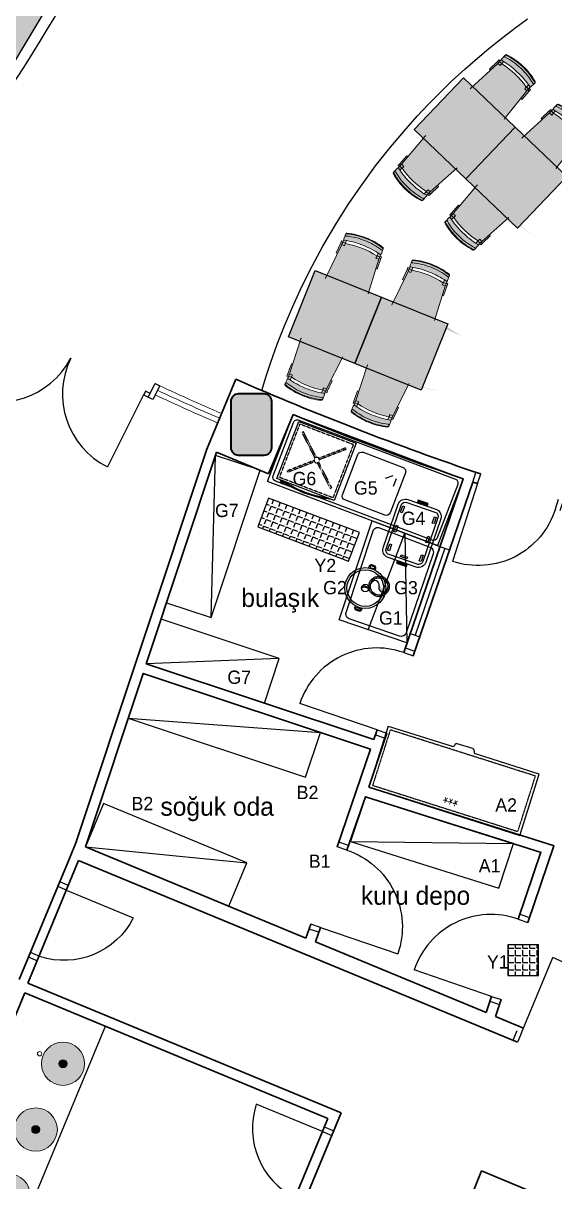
# Model space of a CAD drawing. Header units: millimetres. Extents: x -2729 to 15248, y -12439 to 5292.
# Drawn here: x 4361 to 4882, y -10756 to -9621 of the extents above; entities that cross this region are included whole.
import ezdxf

# ---------------------------------------------------------------- set-up
doc = ezdxf.new("R2010")
doc.units = ezdxf.units.MM
doc.linetypes.add('DASHED', pattern=[0.75, 0.5, -0.25])
for name, color, linetype, lineweight in [('035_Ном_пера__60', 7, 'Continuous', 35), ('a-duvar_Ном_пера__7', 5, 'Continuous', 35), ('CAM', 155, 'Continuous', 15), ('DUVAR', 7, 'Continuous', 30), ('gzm', 250, 'Continuous', 20), ('tefriş', 7, 'Continuous', 25)]:
    doc.layers.add(name, color=color, linetype=linetype, lineweight=lineweight)
for name, color, linetype in [('kapı ABD', 55, 'Continuous'), ('Kıtc-002 Çizgi', 7, 'Continuous'), ('S2000-002 Çizgi', 7, 'Continuous'), ('tefris', 39, 'Continuous')]:
    doc.layers.add(name, color=color, linetype=linetype)
doc.styles.add('style1', font='stylu.ttf', dxfattribs={"width": 0.8, "height": 12})
doc.styles.add('TAKSİM', font='GOTHIC.TTF', dxfattribs={"height": 20})

# ---------------------------------------------------------------- blocks, each defined once
blk = doc.blocks.new('dfgbdf')
at = {"layer": 'tefris', "color": 250, "lineweight": 9}
for p, q in [((-2454111.619684269, 525210.158802735), (-2454111.61313714, 525211.0721156007)), ((-2454072.020701715, 525209.8749354146), (-2454072.014154585, 525210.7882482801)), ((-2454114.364413285, 525164.5024694676), (-2454111.393876919, 525199.8079857455)), ((-2454112.999900517, 525201.1196209646), (-2454113.57778656, 525190.2564495396)), ((-2454112.985563781, 525203.1195695786), (-2454112.999900517, 525201.1196209646)), ((-2454112.999900517, 525201.1196209646), (-2454111.384557405, 525201.1080412957)), ((-2454112.985563781, 525203.1195695786), (-2454111.370220672, 525203.107989909)), ((-2454111.619684269, 525210.158802735), (-2454111.651142441, 525205.7704439993)), ((-2454111.619684269, 525210.158802735), (-2454111.651142441, 525205.7704439993)), ((-2454111.393876919, 525199.8079857455), (-2454111.356269388, 525205.054168995)), ((-2454111.393876919, 525199.8079857455), (-2454108.393953999, 525199.7864806453)), ((-2454111.375956003, 525202.3079215129), (-2454108.476030512, 525202.2871332491)), ((-2454108.455731259, 525205.1188426953), (-2454108.493951429, 525199.7871974818)), ((-2454108.377466755, 525202.0864215513), (-2454108.393953999, 525199.7864806453)), ((-2454075.378314627, 525201.8498654515), (-2454075.394801869, 525199.5499245452)), ((-2454075.394801869, 525199.5499245452), (-2454072.394878949, 525199.528419445)), ((-2454075.256584268, 525204.8808529217), (-2454075.294804439, 525199.5492077086)), ((-2454075.276883522, 525202.0491434757), (-2454072.376958031, 525202.0283552122)), ((-2454072.394878949, 525199.528419445), (-2454072.357271417, 525204.7746026947)), ((-2454069.8998299, 525163.7397039934), (-2454072.394878949, 525199.528419445)), ((-2454070.770216322, 525200.816895326), (-2454072.385559435, 525200.828474995)), ((-2454070.75587959, 525202.8168439397), (-2454072.371222701, 525202.8284236089)), ((-2454072.020701715, 525209.8749354146), (-2454072.052159887, 525205.4865766789)), ((-2454072.020701715, 525209.8749354146), (-2454072.052159887, 525205.4865766789)), ((-2454070.75587959, 525202.8168439397), (-2454070.770216322, 525200.816895326)), ((-2454070.770216322, 525200.816895326), (-2454070.348128059, 525189.946555534)), ((-2454113.57778656, 525190.2564495396), (-2454112.198356299, 525190.2465610235)), ((-2454070.348128059, 525189.946555534), (-2454071.727558321, 525189.95644405))]:
    blk.add_line(p, q, dxfattribs=at)
for centre, radius, start, end in [((-2454110.95488347, 525210.5468397918), 0.6645643387296895, 128.1842560686453, 174.5564035868221), ((-2454110.613162832, 525211.0649472337), 1, 106.424976356534, 179.5892793318425), ((-2454110.477309588, 525209.903743491), 1.465455548318734, 98.72199400806039, 127.3173746617995), ((-2454092.409191321, 525148.7779265486), 65.89265889045396, 89.45884940670703, 106.2935274857314), ((-2454092.409191321, 525148.7779265486), 65.19265889045396, 89.45884940670703, 106.2935274857314), ((-2454092.43093583, 525145.7446062912), 65.92605708526092, 89.4589154703867, 105.7679051027529), ((-2454092.130943537, 525145.7424557811), 65.92605708526092, 73.41065353881503, 89.71964317462334), ((-2454092.112385946, 525148.7757988839), 65.19265889045396, 72.8850311529628, 89.71970926283139), ((-2454092.109199028, 525148.7757760386), 65.89265889045396, 72.8850311529628, 89.71970926283139), ((-2454073.169802533, 525209.636302729), 1.465455548318734, 51.8611839938373, 80.45656463648214), ((-2454073.014128892, 525210.795416647), 1, 359.5892793318426, 72.75358231075933), ((-2454072.683058072, 525210.2724862649), 0.6645643387296895, 4.622155051725973, 50.99430259902947), ((-2454110.651168134, 525205.7632756322), 1, 179.5892793318425, 282.1716553241168), ((-2454110.619709962, 525210.1516343682), 1, 179.5892793318425, 285.8993206494205), ((-2454092.605583447, 525121.3815767524), 85.28971260092196, 89.48851251595534, 102.0700716838015), ((-2454092.445793999, 525122.746649585), 80.92352941175771, 77.82438813700311, 101.3541705151467), ((-2454092.305591153, 525121.3794262424), 85.28971260092196, 77.10848695473183, 89.69004613117218), ((-2454073.020676022, 525209.8821037814), 1, 253.2792379985671, 359.5892793318426), ((-2454073.052134194, 525205.4937450454), 1, 257.0069033155113, 359.5892793318426), ((-2454072.892565872, 525163.5310621646), 3, 344.9838835373608, 3.987984671885633)]:
    blk.add_arc(centre, radius, start, end, dxfattribs=at)
blk = doc.blocks.new('fgvbhfgjh')
h = blk.add_hatch(color=18)
h.set_gradient(color1=(8, 8, 8), color2=(145, 145, 145), one_color=1, tint=0.4099999964237213, name='INVCURVED')
h.paths.add_polyline_path([(-2451483.19880926, 521668.8699824771), (-2451413.19880926, 521668.8699824771), (-2451413.19880926, 521598.869982477), (-2451483.19880926, 521598.869982477)])
blk.add_lwpolyline([(-2451483.19880926, 521668.8699824771), (-2451413.19880926, 521668.8699824771), (-2451413.19880926, 521598.869982477), (-2451483.19880926, 521598.869982477), (-2451483.19880926, 521668.8699824771)])
blk = doc.blocks.new('fghnfghn')
at = {"layer": 'tefris'}
h = blk.add_hatch(color=33, dxfattribs=at)
h.set_gradient(color1=(172, 159, 128), one_color=1, tint=1, name='CYLINDER')
h.paths.add_polyline_path([(-2438783.799507176, 526818.1145224876, -0.3305505333251211), (-2438782.837782191, 526818.8186977357), (-2438782.317270999, 526818.8147110696, 0.2427438629334576), (-2438782.86061547, 526818.5388357623, 0.119052518395025), (-2438783.130380352, 526817.9058075816, 0.0735875389792936), (-2438786.003190139, 526799.0371358679, 0.0735875389735171), (-2438783.374346745, 526780.1329302324, 0.1190525126681235), (-2438783.112781215, 526779.4964703373, 0.2196094287040335), (-2438782.631328232, 526779.2165383333), (-2438783.093561841, 526779.2195237952, -0.3305455976475086), (-2438784.046093083, 526779.9360626214, -0.0735875385497968), (-2438786.703163434, 526799.0432502629, -0.0735875387030554)])
edge = h.paths.add_edge_path()
edge.add_ellipse((-2438674.482077753, 526735.0793443285), major_axis=(-37.18174596169332, 119.3420201236628), ratio=0.4265283154215424, start_angle=36.98227490673816, end_angle=62.2926645416652)
edge.add_line((-2438736.835872569, 526776.5274873581), (-2438771.829590443, 526779.4467786325))
edge.add_line((-2438771.829590443, 526779.4467786327), (-2438771.810214532, 526782.4467160614))
edge.add_line((-2438771.810214531, 526782.4467160611), (-2438774.11016656, 526782.461570926))
edge.add_arc((-2438694.78172202, 526798.4495507623), 80.92352941115504, -192.13494639540033, -168.60516403509234, ccw=False)
edge.add_line((-2438773.89703154, 526815.4608826379), (-2438771.597079511, 526815.446027773))
edge.add_line((-2438771.597079511, 526815.446027773), (-2438771.5777036, 526818.4459652017))
edge.add_line((-2438771.577703599, 526818.4459652014), (-2438735.790768014, 526820.9664145211))
edge.add_arc((-2438735.580002155, 526817.9738273863), 3.000000000802632, 75.03121227363607, 94.02865014046932, ccw=False)
h.paths.add_polyline_path([(-2438776.807300152, 526780.3933686772, -0.4790289221056363), (-2438777.791890941, 526779.1852815133), (-2438782.180244559, 526779.2136248878, 0.500271849319481), (-2438781.212236043, 526780.4882343812, -0.07128175433068201), (-2438783.703226092, 526799.0238744044, -0.0712817547301692), (-2438780.973018914, 526817.5257920105, 0.5002619448420746), (-2438781.924450841, 526818.8127987366), (-2438777.536102576, 526818.7844553979, -0.4790207402578018), (-2438776.567225075, 526817.5637514996, 0.0549629285443206), (-2438778.70336912, 526798.9915814451, 0.054962927260355)])
h.paths.add_polyline_path([(-2438786.003190139, 526799.0371358679, -0.0735875389792797), (-2438783.130380352, 526817.9058075816, -0.1254224069759553), (-2438782.838281838, 526818.5680691793, -0.2281353875295868), (-2438782.317270999, 526818.8147110696), (-2438781.924482533, 526818.8127989413), (-2438781.924450849, 526818.8127987366, -0.4988503369004011), (-2438780.971731691, 526817.5301235444, 0.071298977506095), (-2438783.703226092, 526799.0238744044, 0.0712989770642944), (-2438781.211004879, 526780.4838865926, -0.4988602312897345), (-2438782.180244559, 526779.2136248879), (-2438782.631328233, 526779.2165383338, -0.205143870496195), (-2438783.090827014, 526779.4669508201, -0.1254224130629383), (-2438783.374346745, 526780.1329302324, -0.0735875389735347)])
h.paths.add_polyline_path([(-2438762.267597153, 526778.6490856385), (-2438762.276506621, 526777.2696487075), (-2438773.140085462, 526777.8398245121), (-2438773.129652279, 526779.4551754353), (-2438771.829590443, 526779.4467786327)])
h.paths.add_polyline_path([(-2438761.997294775, 526820.4995162648), (-2438762.006204243, 526819.1200793339), (-2438771.577703599, 526818.4459652014), (-2438772.877765436, 526818.4543620038), (-2438772.867332253, 526820.0697129271)])
h.paths.add_polyline_path([(-2438774.877723722, 526818.467279278), (-2438774.867290539, 526820.0826302008), (-2438772.867332253, 526820.0697129271), (-2438772.877765436, 526818.4543620038)])
h.paths.add_polyline_path([(-2438773.129652279, 526779.4551754353), (-2438773.140085462, 526777.8398245121), (-2438775.140043748, 526777.8527417867), (-2438775.129610566, 526779.4680927097)])
h.paths.add_polyline_path([(-2438774.310808252, 526782.3628647395), (-2438774.329538299, 526779.4629252253), (-2438777.075799062, 526779.4806626965, 0.2540112033113549), (-2438776.808035527, 526780.3967954175, -0.0059357257269831), (-2438777.20934128, 526782.3815857028)])
h = blk.add_hatch(color=33, dxfattribs=at)
h.set_gradient(color1=(172, 159, 128), one_color=1, tint=1, name='CYLINDER')
h.paths.add_polyline_path([(-2438771.596433646, 526815.5460256871), (-2438774.096381504, 526815.5621722797), (-2438774.077651455, 526818.4621117943), (-2438771.577703599, 526818.4459652014)])
h.paths.add_polyline_path([(-2438774.077651455, 526818.4621117943), (-2438774.096381504, 526815.5621722797), (-2438776.994914532, 526815.5808932437, -0.0059357249099136), (-2438776.568004775, 526817.5603340012, 0.254011277546088), (-2438776.823912219, 526818.4798492652)])
h.paths.add_polyline_path([(-2438771.829590443, 526779.4467786327), (-2438774.329538299, 526779.4629252253), (-2438774.310808252, 526782.3628647395), (-2438771.810860395, 526782.3467181474)])
h = blk.add_hatch(color=33, dxfattribs=at)
h.set_gradient(color1=(172, 159, 128), one_color=1, tint=1, name='CYLINDER')
h.paths.add_polyline_path([(-2438622.857560069, 526818.1145224879, 0.3305505333251211), (-2438623.819285053, 526818.8186977359), (-2438624.339796246, 526818.8147110697, -0.2427438629334576), (-2438623.796451774, 526818.5388357625, -0.119052518395025), (-2438623.526686893, 526817.9058075817, -0.0735875389792936), (-2438620.653877105, 526799.0371358681, -0.0735875389735171), (-2438623.2827205, 526780.1329302327, -0.1190525126681235), (-2438623.544286029, 526779.4964703377, -0.2196094287040335), (-2438624.025739013, 526779.2165383338), (-2438623.563505403, 526779.2195237954, 0.3305455976475086), (-2438622.610974161, 526779.9360626218, 0.0735875385497968), (-2438619.95390381, 526799.043250263, 0.0735875387030554)])
edge = h.paths.add_edge_path()
edge.add_ellipse((-2438732.174989492, 526735.0793443288), major_axis=(37.18174596169339, 119.3420201236629), ratio=0.4265283154215427, start_angle=297.7073354583348, end_angle=323.01772509326184, ccw=False)
edge.add_line((-2438669.821194675, 526776.5274873585), (-2438634.827476802, 526779.4467786329))
edge.add_line((-2438634.827476802, 526779.4467786329), (-2438634.846852714, 526782.4467160617))
edge.add_line((-2438634.846852714, 526782.4467160614), (-2438632.546900684, 526782.4615709264))
edge.add_arc((-2438711.875345224, 526798.4495507625), 80.92352941115509, 348.6051640350929, 372.1349463954003)
edge.add_line((-2438632.760035706, 526815.4608826382), (-2438635.059987734, 526815.4460277732))
edge.add_line((-2438635.059987734, 526815.4460277735), (-2438635.079363645, 526818.4459652022))
edge.add_line((-2438635.079363645, 526818.4459652016), (-2438670.866299232, 526820.9664145214))
edge.add_arc((-2438671.07706509, 526817.9738273867), 3.000000000802632, 85.97134985953069, 104.9687877263637)
h.paths.add_polyline_path([(-2438629.849767093, 526780.3933686775, 0.4790289221056363), (-2438628.865176303, 526779.1852815135), (-2438624.476822685, 526779.2136248878, -0.500271849319481), (-2438625.444831201, 526780.4882343814, 0.07128175433068201), (-2438622.953841152, 526799.0238744047, 0.0712817547301692), (-2438625.68404833, 526817.5257920105, -0.5002619448420746), (-2438624.732616403, 526818.8127987372), (-2438629.120964669, 526818.7844553979, 0.4790207402578018), (-2438630.08984217, 526817.5637514996, -0.0549629285443206), (-2438627.953698124, 526798.9915814453, -0.054962927260355)])
h.paths.add_polyline_path([(-2438620.653877105, 526799.0371358681, 0.0735875389792797), (-2438623.526686893, 526817.9058075817, 0.1254224069759553), (-2438623.818785406, 526818.5680691797, 0.2281353875295868), (-2438624.339796246, 526818.8147110697), (-2438624.732584711, 526818.8127989415), (-2438624.732616395, 526818.8127987366, 0.4988503369004011), (-2438625.685335554, 526817.5301235446, -0.071298977506095), (-2438622.953841152, 526799.0238744047, -0.0712989770642944), (-2438625.446062365, 526780.4838865926, 0.4988602312897345), (-2438624.476822685, 526779.2136248881), (-2438624.025739011, 526779.2165383343, 0.205143870496195), (-2438623.56624023, 526779.4669508203, 0.1254224130629383), (-2438623.2827205, 526780.1329302327, 0.0735875389735347)])
h.paths.add_polyline_path([(-2438644.389470092, 526778.6490856386), (-2438644.380560623, 526777.2696487079), (-2438633.516981782, 526777.8398245121), (-2438633.527414965, 526779.4551754354), (-2438634.827476802, 526779.4467786329)])
h.paths.add_polyline_path([(-2438644.65977247, 526820.499516265), (-2438644.650863001, 526819.1200793344), (-2438635.079363645, 526818.4459652016), (-2438633.779301809, 526818.4543620041), (-2438633.789734991, 526820.0697129272)])
h.paths.add_polyline_path([(-2438631.779343523, 526818.4672792784), (-2438631.789776706, 526820.082630201), (-2438633.789734991, 526820.0697129272), (-2438633.779301809, 526818.4543620041)])
h.paths.add_polyline_path([(-2438633.527414965, 526779.4551754354), (-2438633.516981782, 526777.8398245121), (-2438631.517023496, 526777.8527417871), (-2438631.527456678, 526779.4680927098)])
h.paths.add_polyline_path([(-2438632.346258994, 526782.3628647397), (-2438632.327528945, 526779.4629252255), (-2438629.581268183, 526779.4806626968, -0.2540112033113549), (-2438629.849031718, 526780.3967954178, 0.0059357257269831), (-2438629.447725964, 526782.381585703)])
h = blk.add_hatch(color=33, dxfattribs=at)
h.set_gradient(color1=(172, 159, 128), one_color=1, tint=1, name='CYLINDER')
h.paths.add_polyline_path([(-2438635.060633597, 526815.5460256875), (-2438632.560685741, 526815.5621722797), (-2438632.579415789, 526818.4621117944), (-2438635.079363645, 526818.4459652016)])
h.paths.add_polyline_path([(-2438632.579415789, 526818.4621117944), (-2438632.560685741, 526815.5621722797), (-2438629.662152712, 526815.5808932439, 0.0059357249099136), (-2438630.08906247, 526817.5603340017, -0.254011277546088), (-2438629.833155026, 526818.4798492654)])
h.paths.add_polyline_path([(-2438634.827476802, 526779.4467786329), (-2438632.327528945, 526779.4629252255), (-2438632.346258994, 526782.3628647397), (-2438634.846206849, 526782.3467181476)])
blk.add_blockref('fgvbhfgjh', (12744.8702756376, 5164.252715758979))
at = {"layer": 'tefris', "rotation": 90.0406654588503}
blk.add_blockref('dfgbdf', (-1915313.949850884, 2981262.981048794), dxfattribs=at)
at = {"layer": 'tefris', "xscale": -1, "rotation": 269.9593345411497}
blk.add_blockref('dfgbdf', (-2962092.70721636, 2981262.981048794), dxfattribs=at)
blk = doc.blocks.new('A$C746B319B')
at = {"layer": 'gzm'}
h = blk.add_hatch(color=7, dxfattribs=at)
h.set_gradient(color1=(255, 255, 255), rotation=59.999999999999794, one_color=1, tint=1, name='INVCYLINDER')
h.paths.add_polyline_path([(30.45287729696793, 153.0692660387066, 1), (-8.054360702783033, 153.0692660387066, 1)])
h.paths.add_polyline_path([(7.616656192815102, 153.0692660387066, -1), (14.78186040136979, 153.0692660387066, -1)], flags=16)
h = blk.add_hatch(color=7, dxfattribs=at)
h.set_gradient(color1=(255, 255, 255), color2=(184, 184, 184), rotation=59.999999999999794, one_color=1, tint=0.7200000286102295, name='INVSPHERICAL')
h.paths.add_polyline_path([(24.05722941199383, 153.0692660387066, 1), (-1.658712817785271, 153.0692660387066, 1)])
h.paths.add_polyline_path([(7.616656192818482, 153.0692660387066, -1), (14.78186040137188, 153.0692660387066, -1)], flags=16)
h = blk.add_hatch(color=250, dxfattribs=at)
h.set_gradient(color1=(61, 61, 61), color2=(237, 237, 237), one_color=1, tint=0.9300000071525574, name='SPHERICAL')
h.paths.add_polyline_path([(7.616656192815102, 153.0692660387066, 1), (14.78186040136979, 153.0692660387066, 1)])
for radius in [19.25361899987548, 3.582602104277345]:
    blk.add_circle((11.19925829709245, 153.0692660387066), radius, dxfattribs=at)
blk = doc.blocks.new('A$C6A3561BD')
at = {"layer": 'gzm'}
blk.add_circle((-148.6777750450055, 121.8009983519168), 1.927018791517184, dxfattribs=at)
at = {"layer": 'gzm', "rotation": 270}
blk.add_blockref('A$C746B319B', (-324.3584596599976, 133.0002566490093), dxfattribs=at)
blk = doc.blocks.new('wruwru')
at = {"layer": 'kapı ABD', "color": 7}
for p, q in [((2.971817936105708, 9.548209159548605), (23.77454348887886, 76.38567327643977)), ((-68.63975076055794, 31.8368436803803), (-71.61156869666547, 22.28863452082715)), ((-63.86564618078364, 30.35093471232631), (-66.83746411689162, 20.80272555277224)), ((2.971817936105708, 9.548209159548605), (4.547473508864641e-13, 0)), ((7.745922515882739, 8.062300191494614), (4.774104579776122, -1.485908968053991))]:
    blk.add_line(p, q, dxfattribs=at)
blk.add_arc((6.751627809347156, 2.352268343149262), 75.96528617894391, 77.05073978041445, 158.3724332436255, dxfattribs=at)
blk = doc.blocks.new('sertyaet')
at = {"layer": 'kapı ABD', "color": 7}
for p, q in [((4408.905169430538, 2175.948132553147), (4399.666374105183, 2179.774966876204)), ((4410.818586592068, 2180.567530215823), (4401.57979126671, 2184.394364538884)), ((4408.905169430538, 2175.948132553147), (4482.8155320334, 2145.333457968668)), ((4376.377077684535, 2097.418372287605), (4367.138282359168, 2101.245206610665)), ((4378.290494846061, 2102.037769950284), (4369.051699520697, 2105.864604273344))]:
    blk.add_line(p, q, dxfattribs=at)
blk.add_arc((4409.355935714396, 2174.859886477371), 79.17147385156554, 246.8972202174689, 338.1027797896597, dxfattribs=at)
blk = doc.blocks.new('A$C53E03B34')
at = {"layer": 'Kıtc-002 Çizgi'}
for points in [[(3.736430210657999, 16.55474728873923), (1.999989551146424, 16.55474728873923, -0.4142135623730951), (-1.04488535726e-05, 18.55474728873923), (-1.04488535726e-05, 21.44523591158395, -0.4142135623730951), (1.999989551146424, 23.44523591158395), (3.736430210657999, 23.44523591158395)], [(43.13847541821451, 16.55474728873923), (44.87491607772605, 16.55474728873923, 0.4142135623730951), (46.87491607772606, 18.55474728873923), (46.87491607772606, 21.44523591158395, 0.4142135623730951), (44.87491607772605, 23.44523591158395), (43.13847541821451, 23.44523591158395)]]:
    blk.add_lwpolyline(points, format="xyb", dxfattribs=at)
for points in [[(22.07994261973363, 23.39970838445152), (24.16013736147579, 21.79056447975927), (24.16013736147579, 18.12031287973877), (22.74916513575409, 16.40455446213855)], [(23.49386673252957, 23.65446401759436), (25.16013736147579, 22.25665975957964), (25.16013736147579, 17.69347458119227), (23.75556937802139, 16.34792002827453)]]:
    blk.add_lwpolyline(points, dxfattribs=at)
for points in [[(2.829431830543397, 17.55474728873923), (1.999989551146424, 17.55474728873923, -0.4142135623730993), (0.9999895511464274, 18.55474728873923), (0.9999895511464274, 21.44523591158395, -0.4142135623731038), (1.999989551146424, 22.44523591158395), (2.829431830543397, 22.44523591158395)], [(44.04547379832911, 17.55474728873923), (44.87491607772605, 17.55474728873923, 0.4142135623730993), (45.87491607772608, 18.55474728873923), (45.87491607772608, 21.44523591158395, 0.4142135623731038), (44.87491607772605, 22.44523591158395), (44.04547379832911, 22.44523591158395)]]:
    blk.add_lwpolyline(points, format="xyb", close=True, dxfattribs=at)
for radius in [20, 18, 3.660725084202026]:
    blk.add_circle((23.43745281443625, 19.99999160016159), radius, dxfattribs=at)
blk = doc.blocks.new('A$C723D60DA')
at = {"layer": 'S2000-002 Çizgi'}
for points in [[(1.4235042727e-06, 3.661795100921153), (60.00000142350429, 3.661795100921153), (60.00000142350429, 63.66179510092115), (1.4235042727e-06, 63.66179510092115)], [(53.17373301642465, 2.203795100922433), (54.63173301642519, 2.203795100922433), (54.63173301642519, 0.7457951009237149), (53.17373301642465, 0.7457951009237149)]]:
    blk.add_lwpolyline(points, close=True, dxfattribs=at)
at = {"layer": 'S2000-002 Çizgi', "linetype": 'DASHED', "ltscale": 0.5}
blk.add_lwpolyline([(2.000001423504272, 5.661795100921153), (58.00000142350429, 5.661795100921153), (58.00000142350429, 61.66179510092115), (2.000001423504272, 61.66179510092115)], close=True, dxfattribs=at)
for points in [[(6.838595106871708, 54.64514824103935), (7.881266482141199, 55.68781961630884)], [(6.838595106871708, 54.64514824103935), (27.66093913687428, 35.82280421104042)], [(7.881266482141199, 55.68781961630884), (28.70361051214194, 36.8654755863081)], [(31.36967628261436, 36.93875953405585), (52.11873636486552, 55.68781961630884)], [(32.41234765788068, 35.89608815878819), (53.16140774013229, 54.64514824103935)], [(52.11873636486552, 55.68781961630884), (53.16140774013229, 54.64514824103935)], [(27.58765518912606, 33.1567384405662), (6.838595106871708, 14.40767835831684)], [(28.63032656439373, 32.11406706530397), (7.881266482141199, 13.36500698305099)], [(31.29639233486614, 32.18735101305174), (52.11873636486552, 13.36500698305099)], [(32.3390637101329, 33.23002238831577), (53.16140774013229, 14.40767835831684)], [(7.881266482141199, 13.36500698305099), (6.838595106871708, 14.40767835831684)], [(52.11873636486552, 13.36500698305099), (53.16140774013229, 14.40767835831684)]]:
    blk.add_lwpolyline(points, dxfattribs=at)
at = {"layer": 'S2000-002 Çizgi'}
for points in [[(52.20662607739678, 3.177623255441176), (52.20662607739678, 3.661795100921153), (55.85162607739722, 3.661795100921153)], [(55.85162607739722, 3.311603259512593), (55.85162607739722, 2.203795100922433), (52.20662607739678, 2.203795100922433)]]:
    blk.add_lwpolyline(points, dxfattribs=at)
at = {"layer": 'S2000-002 Çizgi', "linetype": 'DASHED', "ltscale": 0.5}
blk.add_circle((30.00000142350473, 34.52641329967811), 2.674292761795744, dxfattribs=at)
at = {"layer": 'S2000-002 Çizgi'}
for centre, radius, start, end in [((29.900358839815, 100.6064410498302), 100.6064337190947, 254.4940823242043, 285.5059176757957), ((29.900358839815, 109.4891648689026), 108.4891575381673, 257.281873240345, 282.718126759655)]:
    blk.add_arc(centre, radius, start, end, dxfattribs=at)
blk = doc.blocks.new('A$C6F351085')
at = {"layer": 'S2000-002 Çizgi'}
for p, q in [((155.2000033160275, 66.9999961729136), (3.3160267776e-06, 66.9999961729136)), ((3.3160267776e-06, 66.9999961729136), (3.3160267776e-06, 3.999996172913596)), ((155.2000033160275, 3.999996172913596), (155.2000033160275, 66.9999961729136)), ((3.3160267776e-06, 3.999996172913596), (65.60000331602714, 3.999996172913482)), ((67.60000331602714, 1.999996172913482), (67.60000331602714, 1.999996172913596)), ((87.60000331602714, 1.999996172913482), (87.60000331602714, 1.999996172913596)), ((155.2000033160275, 3.999996172913596), (89.60000331602714, 3.999996172913482)), ((69.60000331602714, -3.8270864025e-06), (85.60000331602713, -3.8270864025e-06))]:
    blk.add_line(p, q, dxfattribs=at)
at = {"layer": 'S2000-002 Çizgi', "linetype": 'DASHED'}
blk.add_lwpolyline([(3.000003316026777, 6.999996172913598), (152.2000033160275, 6.999996172913598), (152.2000033160275, 63.9999961729136), (3.000003316026777, 63.9999961729136)], close=True, dxfattribs=at)
at = {"layer": 'S2000-002 Çizgi'}
for centre, start, end in [((65.60000331602714, 1.999996172913482), 0, 90), ((69.60000331602714, 1.999996172913596), 180, 270), ((85.60000331602713, 1.999996172913596), 270, 0), ((89.60000331602714, 1.999996172913482), 90, 180)]:
    blk.add_arc(centre, 2, start, end, dxfattribs=at)
at = {"layer": 'S2000-002 Çizgi', "style": 'style1', "width": 0.8}
blk.add_text('***', height=12, dxfattribs=at).set_placement((67.17457879398717, 47.18105850229949))
blk = doc.blocks.new('A$C40B23311')
for p, q in [((16.56405484509014, 64.24084678057625), (26.8047276960715, 64.24084678057625)), ((16.56405484509014, 63.41891041303097), (26.8047276960715, 63.41891041303097)), ((16.56405484509014, 1.669321281584416), (26.8047276960715, 1.669321281584416)), ((16.56405484509014, 0.8473849140391394), (26.8047276960715, 0.8473849140391394))]:
    blk.add_line(p, q)
for points in [[(43.99997545564838, 10.02057250680446), (43.99997545564838, 55.12247006500183, 0.4142135623730951), (36.55092423474707, 62.57152128590315), (7.449026676549693, 62.57152128590315, 0.4142135623730903), (-2.454435161780566e-05, 55.12247006500183), (-2.454435161780566e-05, 10.02057250680446, 0.4142135623730951), (7.449026676549693, 2.571521285903145), (36.55092423474707, 2.571521285903145, 0.4142135623730951)], [(40.99997545564838, 10.02057250680446), (40.99997545564838, 55.12247006500183, 0.4142135623731554), (36.55092423474707, 59.57152128590315), (7.449026676549693, 59.57152128590315, 0.4142135623730355), (2.999975455648382, 55.12247006500183), (2.999975455648382, 10.02057250680446, 0.4142135623730951), (7.449026676549693, 5.571521285903145), (36.55092423474707, 5.571521285903145, 0.4142135623731554)]]:
    blk.add_lwpolyline(points, format="xyb", close=True)
for points in [[(16.56405484509014, 65.14304678489498), (26.8047276960715, 65.14304678489498), (26.8047276960715, 62.57152128590315), (16.56405484509014, 62.57152128590315)], [(4.669694292548229, 48.54855754271193), (6.453927342503448, 48.54855754271193), (6.453927342503448, 55.03375537272586), (4.669694292548229, 55.03375537272586)], [(37.46924310988106, 48.54855754271193), (39.25347615983628, 48.54855754271193), (39.25347615983628, 55.03375537272586), (37.46924310988106, 55.03375537272586)], [(4.669694292548229, 28.52525861466347), (6.453927342503448, 28.52525861466347), (6.453927342503448, 35.0104564446774), (4.669694292548229, 35.0104564446774)], [(37.46924310988106, 28.52525861466347), (39.25347615983628, 28.52525861466347), (39.25347615983628, 35.0104564446774), (37.46924310988106, 35.0104564446774)], [(4.669694292548229, 9.28065143710046), (6.453927342503448, 9.28065143710046), (6.453927342503448, 15.76584926688156), (4.669694292548229, 15.76584926688156)], [(37.46924310988106, 9.28065143710046), (39.25347615983628, 9.28065143710046), (39.25347615983628, 15.76584926688156), (37.46924310988106, 15.76584926688156)], [(16.56405484509014, 2.571521285903145), (26.8047276960715, 2.571521285903145), (26.8047276960715, -4.213088686810806e-06), (16.56405484509014, -4.213088686810806e-06)], [(25.24005668815516, 7.331805205652927), (25.24005668815516, 9.116038255375315), (18.75485885814123, 9.116038255375315), (18.75485885814123, 7.331805205652927)]]:
    blk.add_lwpolyline(points, close=True)

msp = doc.modelspace()

# ---------------------------------------------------------------- hatches: boundary and pattern name
h = msp.add_hatch(color=7)
edge = h.paths.add_edge_path()
edge.add_line((4564.713760939189, -9991.173701369597), (4564.713760939183, -10036.57545686755))
edge.add_arc((4572.012840709988, -10036.57545686477), 7.299079770805293, 180.0000000217641, 270.0000000211751)
edge.add_line((4572.012840712686, -10043.87453663558), (4597.414624514469, -10043.87453663559))
edge.add_arc((4597.414624517023, -10036.57545686466), 7.299079770921253, 269.9999999799528, 359.9999999773863)
edge.add_line((4604.713704287944, -10036.57545686755), (4604.713704287957, -9991.173701369587))
edge.add_arc((4597.414624517572, -9991.173701372887), 7.299079770385106, 2.58941853e-08, 90.00000002452343)
edge.add_line((4597.414624514447, -9983.874621602501), (4572.012840712664, -9983.874621602496))
edge.add_arc((4572.012840709466, -9991.173701372772), 7.299079770276421, 89.99999997489827, 179.9999999750696)
edge = h.paths.add_edge_path()
edge.add_line((4219.70742257396, -9819.347711260889), (4219.707422573952, -9864.749466758934))
edge.add_arc((4227.006502344738, -9864.749466756173), 7.299079770786192, 180.0000000216749, 270.0000000211038)
edge.add_line((4227.006502347426, -9872.04854652696), (4252.408286149246, -9872.04854652696))
edge.add_arc((4252.408286151793, -9864.749466756066), 7.299079770891693, 269.99999998001, 359.9999999774398)
edge.add_line((4259.707365922684, -9864.74946675894), (4259.7073659227, -9819.347711260887))
edge.add_arc((4252.408286152767, -9819.34771126462), 7.299079769932178, 2.93067633e-08, 90.00000002787891)
edge.add_line((4252.408286149214, -9812.048631494688), (4227.00650234744, -9812.048631494688))
edge.add_arc((4227.006502343795, -9819.347711264523), 7.299079769834407, 89.99999997137861, 179.9999999714714)
edge = h.paths.add_edge_path()
edge.add_line((4966.713191649058, -10127.12235134791), (4966.713191649049, -10172.52410684778))
edge.add_arc((4974.01227141892, -10172.5241068441), 7.29907976987033, 180.0000000288213, 270.0000000281931)
edge.add_line((4974.012271422512, -10179.82318661398), (4999.414055238884, -10179.82318661398))
edge.add_arc((4999.414055249635, -10172.52410683669), 7.299079777281348, 269.9999999155922, 359.9999999130684)
edge.add_line((5006.713135026916, -10172.52410684777), (5006.713135026908, -10127.1223513479))
edge.add_arc((4999.414055250147, -10127.12235135938), 7.299079776762482, 9.00727843e-08, 90.00000008864137)
edge.add_line((4999.414055238854, -10119.82327158262), (4974.012271422533, -10119.82327158261))
edge.add_arc((4974.012271418436, -10127.12235135199), 7.299079769378749, 89.99999996784467, 179.999999968016)
edge = h.paths.add_edge_path()
edge.add_line((5362.712630858568, -10202.1222451396), (5362.712630858563, -10247.52400063846))
edge.add_arc((5370.011710621169, -10247.52400064205), 7.299079762607107, 179.9999999718569, 269.9999999712858)
edge.add_line((5370.01171061751, -10254.82308040465), (5395.41349446295, -10254.82308040466))
edge.add_arc((5395.41349446642, -10247.52400063466), 7.299079770005847, 269.9999999727565, 359.9999999701828)
edge.add_line((5402.712574236426, -10247.52400063845), (5402.712574236432, -10202.12224513959))
edge.add_arc((5395.413494466453, -10202.12224514329), 7.299079769978562, 2.90319009e-08, 90.00000002766468)
edge.add_line((5395.41349446293, -10194.82316537331), (5370.011710617499, -10194.82316537331))
edge.add_arc((5370.011710621169, -10202.12224513591), 7.299079762601651, 90.00000002880701, 180.0000000289248)
h.paths.add_polyline_path([(5802.714517212848, -10336.86643016659), (5827.714481804009, -10336.86643016658), (5827.71448180402, -10236.86657177827), (5802.714517212861, -10236.86657177827)])
h.paths.add_polyline_path([(5802.714516776289, -10336.86643016658), (5802.714517212839, -10236.86657177828)])
h.paths.add_polyline_path([(8647.797789735292, -8746.868570859244), (8647.797789735292, -8686.868655826975), (8587.797874704887, -8686.868655826975), (8587.797874704887, -8746.868570859244)])
h.paths.add_polyline_path([(9177.135753746667, -8893.807038165081), (9205.304009832696, -8840.830258792883), (9152.327230461446, -8812.662002701392), (9124.158974375381, -8865.63878207359)])
h.paths.add_polyline_path([(9691.025696234978, -9511.322354306947), (9747.203208367424, -9490.249221267819), (9726.130075319186, -9434.071709150849), (9669.952563186725, -9455.144842188163)])
h.paths.add_polyline_path([(9752.796188421647, -10086.86669138358), (9812.796103452083, -10086.86669138358), (9812.796103452069, -10026.86677635142), (9752.796188421633, -10026.86677635142)])
h.paths.add_polyline_path([(9752.79624224914, -10686.86592409161), (9812.79615727957, -10686.8659240916), (9812.79615727957, -10626.86600905934), (9752.79624224914, -10626.86600905933)])
h = msp.add_hatch(color=256)
h.set_gradient(color1=(150, 150, 150), one_color=1, tint=1)
h.paths.add_polyline_path([(4276.22040575042, -9707.93046014743), (4368.862548424881, -9553.601482308903), (4398.870960782373, -9571.615232273381), (4403.157876833444, -9574.18862512545), (4310.515734159372, -9728.517602963668)])
h = msp.add_hatch()
h.set_pattern_fill('ANGLE', color=256, angle=249.3251097069114)
h.set_pattern_definition([(249.3251097069114, (235.5778975933008, -5981.423316594507), (6.535157969380408, -2.466158006950033), [5.079999999999997, -1.904999999999999]), (339.3251097069114, (235.5778975933008, -5981.423316594507), (2.466158006950034, 6.535157969380407), [5.079999999999985, -1.904999999999996])])
h.paths.add_polyline_path([(4680.023561068339, -10147.58913301165), (4690.615506695898, -10119.5211675025), (4601.73361591693, -10085.98000634856), (4591.141670289371, -10114.04797185772)])
h = msp.add_hatch()
h.set_pattern_fill('ANGLE', color=256)
h.set_pattern_definition([(0, (-3321.853552231109, -13265.02734182465), (0, 6.985), [5.08, -1.905]), (90, (-3321.853552231109, -13265.02734182465), (-6.985, 4e-16), [5.08, -1.905])])
h.paths.add_polyline_path([(4866.002403145287, -10523.5467092264), (4836.002403145287, -10523.5467092264), (4836.002403145287, -10553.5467092264), (4866.002403145287, -10553.5467092264)])
h = msp.add_hatch()
h.set_pattern_fill('ANGLE', color=256)
h.set_pattern_definition([(0, (-3321.853552231105, -13265.02734182465), (0, 6.985), [5.08, -1.905]), (90, (-3321.853552231105, -13265.02734182465), (-6.985, 4.276937690724653e-16), [5.08, -1.905])])
h.paths.add_polyline_path([(4866.002403145287, -10523.5467092264), (4836.002403145287, -10523.5467092264), (4836.002403145287, -10553.5467092264), (4866.002403145287, -10553.5467092264)])
at = {"layer": 'S2000-002 Çizgi'}
h = msp.add_hatch(color=256, dxfattribs=at)
edge = h.paths.add_edge_path(flags=17)
edge.add_arc((4709.852761148892, -10172.38068598493), 8.499999999999998, 0, 360)
edge = h.paths.add_edge_path()
edge.add_arc((4709.852761148892, -10172.38068598493), 9.999999999999998, 0, 360)
edge = h.paths.add_edge_path(flags=16)
edge.add_arc((4713.873997335651, -10173.75624388277), 4.249999999999999, 161.1155474623503, 341.1155474623088)

# ---------------------------------------------------------------- linework, layer by layer
for p, q in [((4545.45247281057, -10202.95004283048), (4549.772380574368, -10044.20074866854)), ((4769.533346543012, -10133.28213696007), (4778.99507874715, -10136.5187437785)), ((4774.264212645085, -10134.90044036929), (4745.134751279165, -10220.05603020654)), ((4740.403885177093, -10218.43772679733), (4749.865617381238, -10221.67433361576)), ((4612.179027809385, -10243.13992176956), (4481.896637242391, -10248.28761136288)), ((4464.223788842444, -10301.42583140677), (4652.388883385816, -10315.52892310625)), ((4422.324609175821, -10427.40709817249), (4580.357736007334, -10443.07652138635)), ((4682.049005279618, -10422.34806068866), (4841.541294897697, -10424.37331298591))]:
    msp.add_line(p, q)
for points in [[(4276.22040575042, -9707.93046014743), (4368.862548424881, -9553.601482308903), (4398.870960782373, -9571.615232273381), (4403.157876833444, -9574.18862512545), (4310.515734159372, -9728.517602963668), (4276.22040575042, -9707.93046014743)], [(4594.938561411307, -9980.44449034606), (4599.198809034323, -9966.670052201674), (4603.7584533145, -9952.954912104784), (4610.14194190851, -9935.203035619254), (4617.240620104257, -9917.067420774816), (4624.969910187319, -9898.869301618295), (4634.316083832837, -9878.611222644391), (4644.214440892843, -9858.859614598045), (4654.873240381305, -9839.204252460822), (4668.184623342656, -9816.602139465838), (4680.410810483841, -9797.437941675384), (4693.257097845279, -9778.698353490036), (4706.531768720485, -9760.63546608196), (4719.495370407689, -9744.115664420708), (4733.984929104224, -9726.809993942908), (4747.325488258967, -9711.84476547409), (4758.100760550496, -9700.372951545965), (4771.949833173886, -9686.370098180658), (4780.626348787647, -9677.99341443856), (4793.886176152339, -9665.741519863452), (4806.171686631235, -9654.947180181773), (4817.26421240166, -9645.63353879843), (4831.308354356898, -9634.396360333163), (4842.826803402146, -9625.618134628727), (4855.290034922547, -9616.54152510303)]]:
    msp.add_lwpolyline(points)
for points in [[(4545.45247281057, -10202.95004283048), (4593.421632753272, -10058.71773128278), (4549.772380574368, -10044.20074866854), (4501.803220631666, -10188.43306021624)], [(4601.73361591693, -10085.98000634856), (4591.141670289371, -10114.04797185772), (4680.023561068339, -10147.58913301165), (4690.615506695898, -10119.5211675025)], [(4612.179027809385, -10243.13992176956), (4496.413619856628, -10204.63835918397), (4481.896637242391, -10248.28761136288), (4597.66204519514, -10286.78917394847)], [(4464.223788842444, -10301.42583140677), (4637.871900771579, -10359.17817528515), (4652.388883385816, -10315.52892310625), (4478.740771456689, -10257.77657922786)], [(4682.049005279618, -10422.34806068866), (4827.02431228346, -10468.02256516482), (4841.541294897697, -10424.37331298591), (4696.565987893855, -10378.69880850975)], [(4422.324609175821, -10427.40709817249), (4562.754298121255, -10485.574979883), (4580.357736007334, -10443.07652138635), (4439.928047061892, -10384.90863967585)], [(4836.002403145287, -10553.5467092264), (4866.002403145287, -10553.5467092264), (4866.002403145287, -10523.5467092264), (4836.002403145287, -10523.5467092264)], [(4836.002403145287, -10553.5467092264), (4866.002403145287, -10553.5467092264), (4866.002403145287, -10523.5467092264), (4836.002403145287, -10523.5467092264)]]:
    msp.add_lwpolyline(points, close=True)
msp.add_arc((3081.348291091187, -8844.637910340887), 1520.372014355582, 320.6042702163775, 352.2421390167894)
at = {"layer": '035_Ном_пера__60', "linetype": 'Continuous', "flags": 128}
msp.add_lwpolyline([(4564.713760939189, -9991.173701369597), (4564.713760939176, -10036.57545686755, 0.4142135623699509), (4572.012840712686, -10043.87453663558), (4597.414624514462, -10043.87453663558, 0.4142135623601171), (4604.713704287944, -10036.57545686755), (4604.713704287944, -9991.173701369587, 0.4142135623660755), (4597.414624514447, -9983.874621602501), (4572.012840712671, -9983.874621602494, 0.41421356237385)], format="xyb", close=True, dxfattribs=at)
msp.add_lwpolyline([(4564.713760939189, -9991.173701369597), (4564.713760939176, -10036.57545686755, 0.4142135623699509), (4572.012840712686, -10043.87453663558), (4597.414624514462, -10043.87453663558, 0.4142135623601171), (4604.713704287944, -10036.57545686755), (4604.713704287944, -9991.173701369587, 0.4142135623660755), (4597.414624514447, -9983.874621602501), (4572.012840712671, -9983.874621602494, 0.41421356237385)], format="xyb", close=True, dxfattribs=at)
at = {"layer": 'a-duvar_Ном_пера__7', "linetype": 'Continuous'}
msp.add_line((4578.713741109091, -10043.87453663558), (4590.713724103521, -10043.87453663558), dxfattribs=at)
at = {"layer": 'CAM', "linetype": 'Continuous', "lineweight": 9}
for centre, radius, start, end in [((5363.404518885069, -8125.167209838326), 2044.292066273471, 244.7252069979034, 246.7285540378651), ((5362.422511667808, -8129.275342548281), 2050.154826566254, 244.8336856774675, 246.7121581514226), ((5361.977389560398, -8130.283550702129), 2044.05299809922, 244.836788759995, 246.7105284062403)]:
    msp.add_arc(centre, radius, start, end, dxfattribs=at)
at = {"layer": 'DUVAR', "linetype": 'Continuous'}
for p, q in [((4569.655673056734, -9969.529208053742), (4541.326802367005, -10037.90764841091)), ((4625.738995115748, -10004.18876197235), (4601.727324991447, -10062.15806165212)), ((4413.062065379269, -10423.57042691058), (4541.326802367005, -10037.90764841091)), ((4481.896637242397, -10248.28761136289), (4550.813931289112, -10041.06904347796)), ((4550.813931289112, -10041.06904347796), (4601.727324991462, -10062.15806165212)), ((4570.439311140563, -10043.70290873727), (4570.445536315974, -10043.6878828017)), ((4792.204184342907, -10067.00735965803), (4733.959843830529, -10237.27591041181)), ((4801.665939346985, -10070.24389982425), (4743.421576034667, -10240.51251723024)), ((4422.324609175829, -10427.4070981725), (4478.740771456693, -10257.77657922786)), ((4701.593658138594, -10331.89357596893), (4478.740771456691, -10257.77657922786)), ((4704.83038246461, -10322.43150024907), (4481.896637242393, -10248.28761136288)), ((4708.066989283052, -10312.96976804493), (4704.83038246461, -10322.43150024907)), ((4717.528721487182, -10316.20637486336), (4699.802712219887, -10369.2367327899)), ((4701.593658138594, -10331.89357596893), (4668.860035155983, -10427.58538906422)), ((4881.44147413487, -10426.62843760953), (4699.802712219887, -10369.2367327899)), ((4696.565987893864, -10378.69880850976), (4678.321767360121, -10430.82199588266)), ((4868.715437439332, -10432.93453296747), (4696.565987893864, -10378.69880850976)), ((4407.320756607453, -10437.42818195591), (4413.061975646907, -10423.57038974222)), ((4638.316782180659, -10516.87398558134), (4422.324609175826, -10427.4070981725)), ((4881.067511151621, -10426.51062048394), (4855.415130885525, -10501.50148780029)), ((4357.56352493218, -10557.52904780789), (4407.312371131956, -10437.42470857823)), ((4868.341474456083, -10432.81671584188), (4845.953398681388, -10498.26488098186)), ((4365.878440725003, -10560.97319869864), (4415.627286924776, -10440.86885946899)), ((4845.576785194039, -10618.95977275538), (4415.627286924775, -10440.86885946899)), ((4642.967180608499, -10503.27924669734), (4638.31678218066, -10516.87398558134)), ((4652.428912812644, -10506.51585351578), (4647.574002584985, -10520.70845182199)), ((4814.608668347883, -10589.89647575492), (4647.574002584984, -10520.70845182199)), ((4672.740290992025, -10688.07953883114), (4365.878440725002, -10560.97319869864)), ((4362.983157553823, -10570.59785514508), (4332.042983309944, -10645.29404344037)), ((4820.060544133903, -10573.95873861498), (4814.608668347882, -10589.89647575492)), ((4829.522276338041, -10577.19534543341), (4823.865888752207, -10593.73094199557)), ((4845.610552763754, -10602.73787673677), (4823.86588875221, -10593.73094199557)), ((4851.317036678624, -10605.10157976735), (4845.001652565318, -10602.48566201649)), ((4672.740290992024, -10688.07953883114), (4630.692788984295, -10789.73843617731)), ((4659.679392359638, -10693.49345948444), (4621.452034718136, -10785.91633458362))]:
    msp.add_line(p, q, dxfattribs=at)
for points in [[(4659.679392359642, -10693.49345948444), (4362.983157553823, -10570.59785514508)], [(4810.163967445792, -10745.00228939915), (4769.362840621408, -10847.09425477088)], [(4810.163967445792, -10745.00228939916), (4861.854894907483, -10766.56025590243)]]:
    msp.add_lwpolyline(points, dxfattribs=at)
for centre, radius, start, end in [((5770.035017417751, -7223.849139644313), 2996.609685699723, 246.3856114100985, 251.3039825089839), ((5770.035017417747, -7223.849139644335), 3006.609685699701, 247.6295514166497, 251.0206679971712), ((5770.035017417747, -7223.849139644335), 3006.609685699701, 251.2112341560903, 251.30652672513)]:
    msp.add_arc(centre, radius, start, end, dxfattribs=at)
at = {"layer": 'kapı ABD'}
for p, q in [((4483.826457421085, -9987.157009721639), (4490.573424367667, -9973.760170084634)), ((4479.346988850211, -9984.883378226832), (4443.859635164708, -10055.39627483859))]:
    msp.add_line(p, q, dxfattribs=at)
at = {"layer": 'kapı ABD', "flags": 128}
for points in [[(4490.573424367667, -9973.760170084634), (4495.039062265348, -9976.009171498945), (4488.292058022805, -9989.406085191247), (4483.826420125081, -9987.15708377693)], [(4483.833579714608, -9987.142867630157), (4485.632780846364, -9983.570357311348), (4481.167142948683, -9981.32135589703), (4479.367941816912, -9984.89386621584)]]:
    msp.add_lwpolyline(points, close=True, dxfattribs=at)
at = {"layer": 'kapı ABD'}
for centre, start, end in [((4336.962339258313, -9911.992170943877), 243.2700680014859, 332.5123293856888), ((4479.843059059156, -9983.950298376614), 154.0258468296848, 243.2681081888974)]:
    msp.add_arc(centre, 79.9958395391481, start, end, dxfattribs=at)
at = {"layer": 'S2000-002 Çizgi'}
for p, q in [((4723.441875662547, -10064.1117725335), (4715.957127673117, -10066.60965919631)), ((4726.498009596873, -10067.06193500224), (4723.677985303593, -10074.43135514434)), ((4699.320349542075, -10214.85777689254), (4735.037030226161, -10120.25787489765)), ((4735.037030226161, -10120.25787489765), (4737.167278358635, -10227.80420416628))]:
    msp.add_line(p, q, dxfattribs=at)
for points in [[(4767.186723626512, -10132.38416486679), (4600.721534398983, -10069.56556718095), (4625.738995115216, -10004.18876197213), (4792.204184342745, -10067.00735965797)], [(4769.533346542989, -10133.28213696012), (4737.167278358635, -10227.80420416628), (4670.935152929649, -10205.14795643723), (4703.186569860338, -10108.23256938953)]]:
    msp.add_lwpolyline(points, close=True, dxfattribs=at)
for points in [[(4761.721219993467, -10127.08055571479), (4608.331391807706, -10069.26545017219, -0.4142135623730919), (4606.025143550987, -10064.1000635479), (4626.039112123968, -10011.79861938085, -0.4142135623731057), (4631.20449874826, -10009.49237112413), (4784.59432693403, -10067.30747666672, -0.4142135623730951), (4786.900575190748, -10072.47286329101), (4766.88660661776, -10124.77430745807, -0.4142135623730844)], [(4715.523394787577, -10102.78913975357), (4676.297311662283, -10087.77866332384, -0.4142135623730951), (4673.991063405565, -10082.61327669954), (4689.001539835301, -10043.38719357425, -0.4142135623730951), (4694.166926459593, -10041.08094531753), (4733.393009584886, -10056.09142174727, -0.4142135623730951), (4735.699257841605, -10061.25680837156), (4720.688781411862, -10100.48289149685, -0.4142135623730951)], [(4762.835707524742, -10140.40779838124), (4736.295531613572, -10217.99400245518, -0.4142135623730951), (4729.946362102282, -10221.10656514803), (4680.745354640758, -10204.27620969217, -0.4142135623730951), (4677.632791947903, -10197.92704018089), (4704.058316605408, -10118.04277110063, -0.4142135623730951), (4710.40748611669, -10114.93020840777), (4759.723144831887, -10134.05862886995, -0.4142135623730951)]]:
    msp.add_lwpolyline(points, format="xyb", close=True, dxfattribs=at)
for radius in [9.999999999999998, 8.499999999999998]:
    msp.add_circle((4709.852761148892, -10172.38068598493), radius, dxfattribs=at)
for centre, start, end in [((4705.831524962132, -10171.00512808709), 341.1155474623727, 161.1155474623727), ((4713.873997335651, -10173.75624388277), 161.1155474623727, 341.1155474623727)]:
    msp.add_arc(centre, 4.249999999999999, start, end, dxfattribs=at)
at = {"layer": 'tefriş'}
msp.add_line((4295.377086281717, -10956.87507366732), (4441.89075685351, -10603.27004308345), dxfattribs=at)

# ---------------------------------------------------------------- block references
at = {"xscale": -1}
for name, p, rotation in [('sertyaet', (9322.046977218375, -8126.960433597466), 49.56888379193813), ('A$C40B23311', (4752.382935790028, -10158.36195338155), 341.1155474623156), ('sertyaet', (2783.006644198042, -5959.158879382266), 138.6155474659805), ('sertyaet', (2783.006644198042, -5959.158879382266), 138.6155474659805), ('wruwru', (4395.292858483886, -10466.44237903157), 230.2115865157556)]:
    msp.add_blockref(name, p, dxfattribs=dict(at, rotation=rotation))
for p, rotation in [((8970.97871190889, -7863.321076152521), 183.6155474586521), ((8970.978711908898, -7863.321076152521), 183.6155474586521), ((9082.972266760018, -8124.310046722677), 183.6155474586519), ((9082.972266760025, -8124.310046722676), 183.6155474586519), ((7025.351752070509, -15018.62614686043), 90.00000000000345)]:
    msp.add_blockref('sertyaet', p, dxfattribs=dict(rotation=rotation))
at = {"layer": 'kapı ABD', "color": 7, "rotation": 84.81776111299862}
msp.add_blockref('wruwru', (4663.560108660356, -10710.2746079485), dxfattribs=at)
at = {"layer": 'S2000-002 Çizgi', "xscale": -1, "rotation": 339.0598659032347}
msp.add_blockref('A$C723D60DA', (4664.552456332212, -10091.66108858897), dxfattribs=at)
at = {"layer": 'S2000-002 Çizgi'}
for name, p, rotation in [('A$C53E03B34', (4707.74550647483, -10202.70229585781), 71.11554746231627), ('A$C6F351085', (4868.007882190572, -10352.41230674927), 162.3620058518948)]:
    msp.add_blockref(name, p, dxfattribs=dict(at, rotation=rotation))
at = {"layer": 'tefriş'}
for p, rotation in [((2070730.2281062, 1389096.122416658), 46.29093015664633), ((2070780.828150179, 1389047.752637359), 46.29093015664633), ((1405733.330759555, 2054504.77552885), 68.0257151365656), ((1405798.24539184, 2054478.582199253), 68.0257151365656)]:
    msp.add_blockref('fghnfghn', p, dxfattribs=dict(at, rotation=rotation))
at = {"layer": 'tefriş', "xscale": 1.1, "yscale": 1.1, "zscale": 1.1, "rotation": 156.8670562701752}
for p in [(4279.717972901909, -10442.7075697513), (4253.000128329067, -10507.19004575809), (4226.282283756214, -10571.67252176489)]:
    msp.add_blockref('A$C6A3561BD', p, dxfattribs=at)

# ---------------------------------------------------------------- texts
at = {"style": 'TAKSİM'}
for s, height, p in [('G6', 13, (4625.161120757455, -10073.30727223806)), ('G5', 13, (4685.253069593595, -10082.51272667291)), ('G7', 13, (4549.188748337905, -10104.55938978463)), ('G4', 13, (4732.04986347438, -10112.22174916751)), ('Y2', 13, (4646.580227126668, -10158.42317473672)), ('G2', 13, (4655.110456370074, -10180.13725595118)), ('G3', 13, (4724.670307635512, -10180.17879978892)), ('bulaşık', 18, (4574.982321612953, -10192.58038607453)), ('G1', 13, (4709.797759708055, -10209.86818834716)), ('G7', 13, (4561.317008797656, -10267.89293808907)), ('B2', 13, (4629.217064631996, -10380.71594265887)), ('B2', 13, (4467.455614007466, -10391.66086599528)), ('soğuk oda', 18, (4495.776617073681, -10397.06383549512)), ('A2', 13, (4823.671072531544, -10392.97365899282)), ('B1', 13, (4641.012173102101, -10448.06940091475)), ('A1', 13, (4807.466322937677, -10452.59276123457)), ('kuru depo', 18, (4692.052784121604, -10484.26070151889)), ('Y1', 13, (4815.524714695706, -10546.69962156226))]:
    msp.add_text(s, height=height, dxfattribs=at).set_placement(p)

doc.saveas('drawing.dxf')
